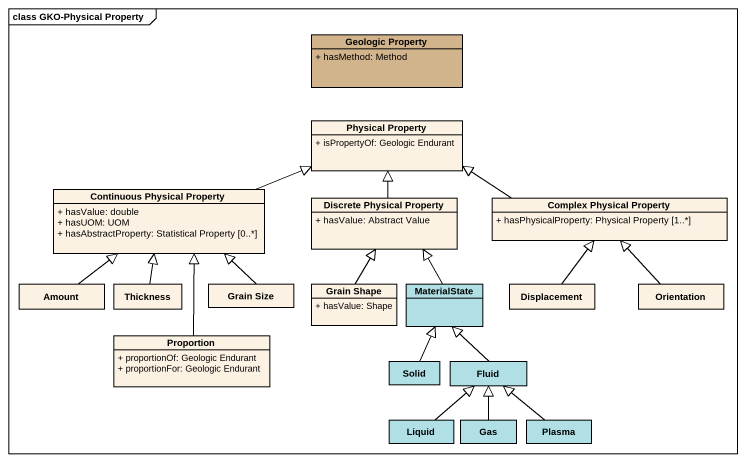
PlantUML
@startuml
mainframe class GKO-Physical Property
hide circle
hide empty members
skinparam classAttributeIconSize 0
class "Geologic Property" as Geologic_Property #D2B48C {
  + hasMethod: Method
}
class "Physical Property" as Physical_Property {
  + isPropertyOf: Geologic Endurant
}
class "Continuous Physical Property" as Continuous_Physical_Property {
  + hasValue: double
  + hasUOM: UOM
  + hasAbstractProperty: Statistical Property [0..*]
}
class "Discrete Physical Property" as Discrete_Physical_Property {
  + hasValue: Abstract Value
}
class "Complex Physical Property" as Complex_Physical_Property {
  + hasPhysicalProperty: Physical Property [1..*]
}
class Amount
class Thickness
class "Grain Size" as Grain_Size
class "Grain Shape" as Grain_Shape {
  + hasValue: Shape
}
class MaterialState #B0E0E6
class Displacement
class Orientation
class Proportion {
  + proportionOf: Geologic Endurant
  + proportionFor: Geologic Endurant
}
class Solid #B0E0E6
class Fluid #B0E0E6
class Liquid #B0E0E6
class Gas #B0E0E6
class Plasma #B0E0E6
Continuous_Physical_Property -right-|> Physical_Property
Discrete_Physical_Property -up-|> Physical_Property
Complex_Physical_Property -left-|> Physical_Property
Amount -up-|> Continuous_Physical_Property
Thickness -up-|> Continuous_Physical_Property
Grain_Size -up-|> Continuous_Physical_Property
Grain_Shape -up-|> Discrete_Physical_Property
MaterialState -up-|> Discrete_Physical_Property
Displacement -up-|> Complex_Physical_Property
Orientation -up-|> Complex_Physical_Property
Proportion -up-|> Continuous_Physical_Property
Solid -up-|> MaterialState
Fluid -up-|> MaterialState
Liquid -up-|> Fluid
Gas -up-|> Fluid
Plasma -up-|> Fluid
@enduml
